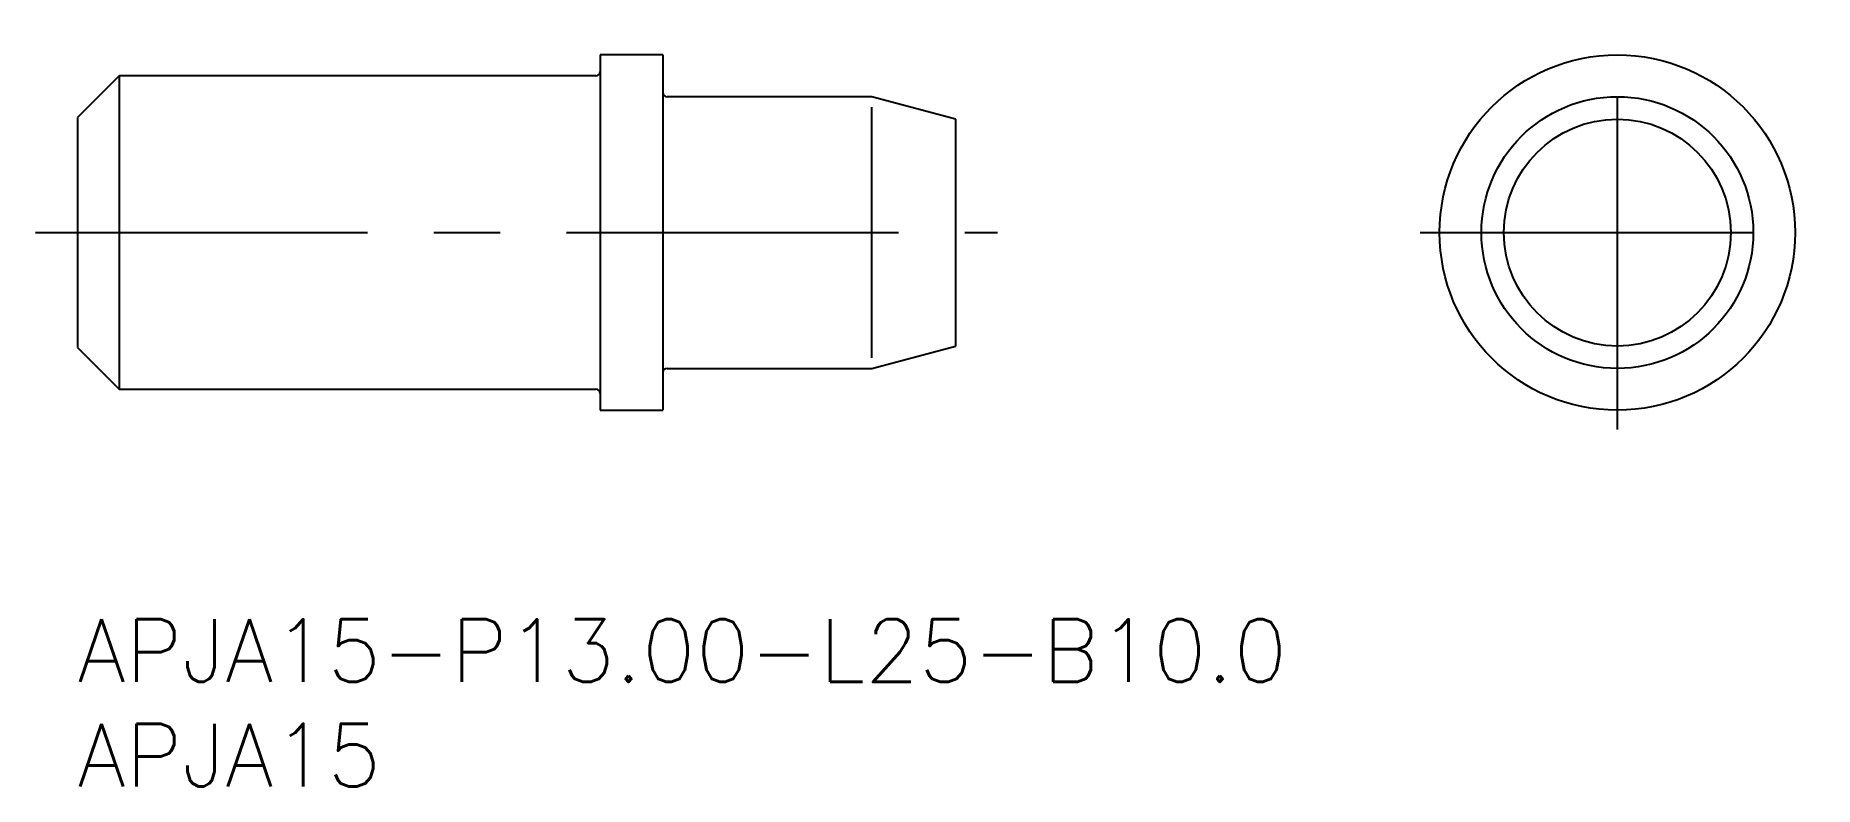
# Model space of a CAD drawing. Extents: x -2 to 83.1, y -8 to 27.9.
import ezdxf

# ---------------------------------------------------------------- set-up
doc = ezdxf.new("R2010")
doc.units = 0
doc.header["$LTSCALE"] = 0.5
doc.linetypes.add('CENTER', pattern=[50.8, 31.75, -6.35, 6.35, -6.35])
for name, color, linetype in [('MSM_CENTER', 1, 'CENTER'), ('MSM_CONTINUOUS', 7, 'CONTINUOUS'), ('MSM_NARROW', 5, 'CONTINUOUS'), ('MSM_PART_NUMBER', 7, 'CONTINUOUS')]:
    doc.layers.add(name, color=color, linetype=linetype)
doc.styles.get("Standard").update_dxf_attribs({"font": 'txt.shx', "height": 3, "bigfont": 'bigfont.shx'})

# ---------------------------------------------------------------- blocks, each defined once
blk = doc.blocks.new('*U3')
at = {"layer": 'MSM_PART_NUMBER'}
blk.add_text('APJA15-P13.00-L25-B10.0', height=3, dxfattribs=at).set_placement((0, -3))
blk = doc.blocks.new('*U4')
at = {"layer": 'MSM_PART_NUMBER'}
blk.add_text('APJA15', height=3, dxfattribs=at).set_placement((0, -8))

msp = doc.modelspace()

# ---------------------------------------------------------------- linework, layer by layer
at = {"layer": 'MSM_CENTER'}
for p, q in [((73.652, 9.075), (73.652, 27.925)), ((-2, 18.5), (44, 18.5)), ((64.227, 18.5), (83.077, 18.5))]:
    msp.add_line(p, q, dxfattribs=at)
at = {"layer": 'MSM_CONTINUOUS'}
for p, q in [((25, 27), (25, 10)), ((28, 27), (25, 27)), ((28, 27), (28, 10)), ((2, 26), (0, 24)), ((24.8, 26), (2, 26)), ((2, 26), (2, 11)), ((38, 25), (28.2, 25)), ((42, 23.928), (38, 25)), ((0, 24), (0, 13)), ((42, 23.928), (42, 13.072)), ((0, 13), (2, 11)), ((38, 12), (42, 13.072)), ((28.2, 12), (38, 12)), ((2, 11), (24.8, 11)), ((25, 10), (28, 10))]:
    msp.add_line(p, q, dxfattribs=at)
for radius in [8.5, 6.5, 5.428]:
    msp.add_circle((73.652, 18.5), radius, dxfattribs=at)
for centre, start, end in [((24.8, 26.2), 270, 0), ((28.2, 25.2), 180, 270), ((28.2, 11.8), 90, 180), ((24.8, 10.8), 0, 90)]:
    msp.add_arc(centre, 0.2, start, end, dxfattribs=at)
at = {"layer": 'MSM_NARROW'}
msp.add_line((38, 12.5), (38, 24.5), dxfattribs=at)

# ---------------------------------------------------------------- block references
at = {"layer": 'MSM_CONTINUOUS'}
for name in ['*U3', '*U4']:
    msp.add_blockref(name, (0, 0), dxfattribs=at)

doc.saveas('drawing.dxf')
